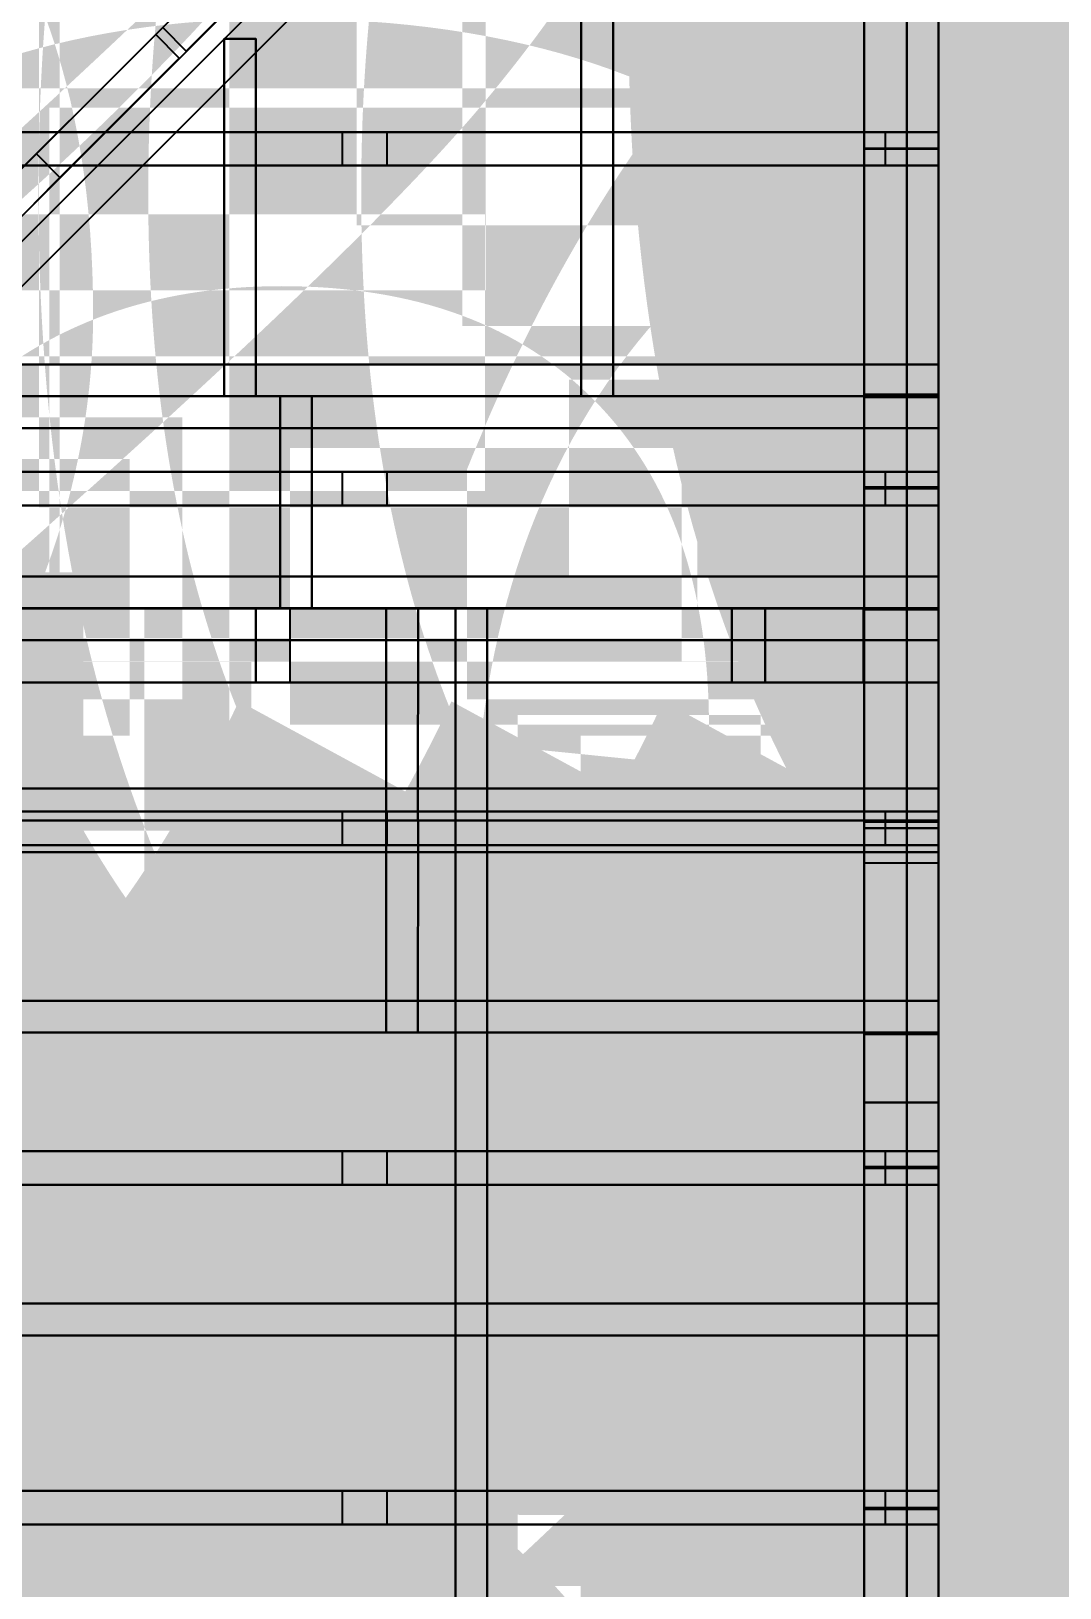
# Model space of a CAD drawing. Header units: inches. Extents: x -252 to 449, y -12 to 800.
# Drawn here: x -42.7 to 5.7, y 272.9 to 346.2 of the extents above; entities that cross this region are included whole.
import ezdxf

# ---------------------------------------------------------------- set-up
doc = ezdxf.new("R2010")
doc.units = ezdxf.units.IN
doc.header["$MEASUREMENT"] = 0
for name, color, linetype in [('C2', 2, 'CONTINUOUS'), ('FT2', 8, 'CONTINUOUS'), ('RT2', 7, 'CONTINUOUS'), ('W1', 5, 'CONTINUOUS'), ('W2', 5, 'CONTINUOUS'), ('W3', 5, 'CONTINUOUS')]:
    doc.layers.add(name, color=color, linetype=linetype)

msp = doc.modelspace()

# ---------------------------------------------------------------- linework, layer by layer
at = {"layer": 'C2'}
for points in [[(0, 379.49, 111.88), (-50.48, 329.01, 111.88), (-50.48, 329.01, 115.44), (0, 379.49, 115.44)], [(1.06, 378.43, 111.88), (-49.42, 327.95, 111.88), (-50.48, 329.01, 111.88), (0, 379.49, 111.88)], [(-49.42, 327.95, 115.44), (1.06, 378.43, 115.44), (0, 379.49, 115.44), (-50.48, 329.01, 115.44)], [(-1.5, 329.01, 111.88), (-1.5, 379.49, 111.88), (0, 379.49, 111.88), (0, 329.01, 111.88)], [(-1.5, 379.49, 115.44), (-1.5, 329.01, 115.44), (0, 329.01, 115.44), (0, 379.49, 115.44)], [(0, 329.01, 111.88), (0, 379.49, 111.88), (0, 379.49, 115.44), (0, 329.01, 115.44)], [(-16.83, 362.66, 111.88), (-16.83, 329.01, 111.88), (-16.83, 329.01, 115.44), (-16.83, 362.66, 115.44)], [(-15.33, 362.66, 111.88), (-15.33, 329.01, 111.88), (-16.83, 329.01, 111.88), (-16.83, 362.66, 111.88)], [(-15.33, 329.01, 115.44), (-15.33, 362.66, 115.44), (-16.83, 362.66, 115.44), (-16.83, 329.01, 115.44)], [(-33.65, 345.84, 111.88), (-33.65, 329.01, 111.88), (-33.65, 329.01, 115.44), (-33.65, 345.84, 115.44)], [(-32.16, 345.84, 111.88), (-32.16, 329.01, 111.88), (-33.65, 329.01, 111.88), (-33.65, 345.84, 111.88)], [(-32.16, 329.01, 115.44), (-32.16, 345.84, 115.44), (-33.65, 345.84, 115.44), (-33.65, 329.01, 115.44)], [(-50.48, 330.51, 111.88), (0, 330.51, 111.88), (0, 329.01, 111.88), (-50.48, 329.01, 111.88)], [(0, 330.51, 115.44), (-50.48, 330.51, 115.44), (-50.48, 329.01, 115.44), (0, 329.01, 115.44)], [(0, 329.01, 103.5), (-59.02, 329.01, 103.5), (-59.02, 329.01, 107.06), (0, 329.01, 107.06)], [(0, 327.51, 103.5), (-59.02, 327.51, 103.5), (-59.02, 329.01, 103.5), (0, 329.01, 103.5)], [(-59.02, 327.51, 107.06), (0, 327.51, 107.06), (0, 329.01, 107.06), (-59.02, 329.01, 107.06)], [(-50.48, 329.01, 111.88), (0, 329.01, 111.88), (0, 329.01, 115.44), (-50.48, 329.01, 115.44)], [(-31.01, 319.02, 103.5), (-31.01, 329.01, 103.5), (-29.51, 329.01, 103.5), (-29.51, 319.02, 103.5)], [(-31.01, 329.01, 107.06), (-31.01, 319.02, 107.06), (-29.51, 319.02, 107.06), (-29.51, 329.01, 107.06)], [(-29.51, 319.02, 103.5), (-29.51, 329.01, 103.5), (-29.51, 329.01, 107.06), (-29.51, 319.02, 107.06)], [(-1.5, 319.02, 103.5), (-1.5, 329.01, 103.5), (0, 329.01, 103.5), (0, 319.02, 103.5)], [(-1.5, 329.01, 107.06), (-1.5, 319.02, 107.06), (0, 319.02, 107.06), (0, 329.01, 107.06)], [(0, 319.02, 103.5), (0, 329.01, 103.5), (0, 329.01, 107.06), (0, 319.02, 107.06)], [(-59.02, 320.52, 103.5), (0, 320.52, 103.5), (0, 319.02, 103.5), (-59.02, 319.02, 103.5)], [(0, 320.52, 107.06), (-59.02, 320.52, 107.06), (-59.02, 319.02, 107.06), (0, 319.02, 107.06)], [(-59.02, 319.02, 103.5), (0, 319.02, 103.5), (0, 319.02, 107.06), (-59.02, 319.02, 107.06)], [(0, 319.02, 95.25), (-49.03, 319.02, 95.25), (-49.03, 319.02, 98.81), (0, 319.02, 98.81)], [(0, 317.52, 95.25), (-49.03, 317.52, 95.25), (-49.03, 319.02, 95.25), (0, 319.02, 95.25)], [(-49.03, 317.52, 98.81), (0, 317.52, 98.81), (0, 319.02, 98.81), (-49.03, 319.02, 98.81)], [(0, 319.02, 78.63), (-45.5, 319.02, 78.63), (-45.5, 319.02, 82.19), (0, 319.02, 82.19)], [(0, 317.52, 78.63), (-45.5, 317.52, 78.63), (-45.5, 319.02, 78.63), (0, 319.02, 78.63)], [(-45.5, 317.52, 82.19), (0, 317.52, 82.19), (0, 319.02, 82.19), (-45.5, 319.02, 82.19)], [(-26.01, 309.03, 95.25), (-26.01, 319.02, 95.25), (-24.51, 319.02, 95.25), (-24.52, 309.03, 95.25)], [(-26.01, 319.02, 98.81), (-26.01, 309.03, 98.81), (-24.52, 309.03, 98.81), (-24.51, 319.02, 98.81)], [(-24.52, 309.03, 95.25), (-24.51, 319.02, 95.25), (-24.51, 319.02, 98.81), (-24.52, 309.03, 98.81)], [(-22.75, 319.02, 78.63), (-22.75, 253.53, 78.63), (-22.75, 253.53, 82.19), (-22.75, 319.02, 82.19)], [(-21.25, 319.02, 78.63), (-21.25, 253.53, 78.63), (-22.75, 253.53, 78.63), (-22.75, 319.02, 78.63)], [(-21.25, 253.53, 82.19), (-21.25, 319.02, 82.19), (-22.75, 319.02, 82.19), (-22.75, 253.53, 82.19)], [(-1.5, 253.53, 78.63), (-1.5, 319.02, 78.63), (0, 319.02, 78.63), (0, 253.53, 78.63)], [(-1.5, 319.02, 82.19), (-1.5, 253.53, 82.19), (0, 253.53, 82.19), (0, 319.02, 82.19)], [(-1.5, 309.03, 95.25), (-1.5, 319.02, 95.25), (0, 319.02, 95.25), (0, 309.03, 95.25)], [(-1.5, 319.02, 98.81), (-1.5, 309.03, 98.81), (0, 309.03, 98.81), (0, 319.02, 98.81)], [(0, 253.53, 78.63), (0, 319.02, 78.63), (0, 319.02, 82.19), (0, 253.53, 82.19)], [(0, 309.03, 95.25), (0, 319.02, 95.25), (0, 319.02, 98.81), (0, 309.03, 98.81)], [(-49.03, 310.53, 95.25), (0, 310.53, 95.25), (0, 309.03, 95.25), (-49.03, 309.03, 95.25)], [(0, 310.53, 98.81), (-49.03, 310.53, 98.81), (-49.03, 309.03, 98.81), (0, 309.03, 98.81)], [(0, 309.03, 86.88), (-49.03, 309.03, 86.88), (-49.03, 309.03, 90.44), (0, 309.03, 90.44)], [(0, 307.53, 86.88), (-49.03, 307.53, 86.88), (-49.03, 309.03, 86.88), (0, 309.03, 86.88)], [(-49.03, 307.53, 90.44), (0, 307.53, 90.44), (0, 309.03, 90.44), (-49.03, 309.03, 90.44)], [(-49.03, 309.03, 95.25), (0, 309.03, 95.25), (0, 309.03, 98.81), (-49.03, 309.03, 98.81)], [(-26.01, 299.04, 86.88), (-26.01, 309.03, 86.88), (-24.51, 309.03, 86.88), (-24.52, 299.04, 86.88)], [(-26.01, 309.03, 90.44), (-26.01, 299.04, 90.44), (-24.52, 299.04, 90.44), (-24.51, 309.03, 90.44)], [(-24.52, 299.04, 86.88), (-24.51, 309.03, 86.88), (-24.51, 309.03, 90.44), (-24.52, 299.04, 90.44)], [(-1.5, 299.04, 86.88), (-1.5, 309.03, 86.88), (0, 309.03, 86.88), (0, 299.04, 86.88)], [(-1.5, 309.03, 90.44), (-1.5, 299.04, 90.44), (0, 299.04, 90.44), (0, 309.03, 90.44)], [(0, 299.04, 86.88), (0, 309.03, 86.88), (0, 309.03, 90.44), (0, 299.04, 90.44)], [(-49.03, 300.54, 86.88), (0, 300.54, 86.88), (0, 299.04, 86.88), (-49.03, 299.04, 86.88)], [(0, 300.54, 90.44), (-49.03, 300.54, 90.44), (-49.03, 299.04, 90.44), (0, 299.04, 90.44)], [(-49.03, 299.04, 86.88), (0, 299.04, 86.88), (0, 299.04, 90.44), (-49.03, 299.04, 90.44)], [(-22.75, 286.28, 78.63), (-45.5, 286.28, 78.63), (-45.5, 286.28, 82.19), (-22.75, 286.28, 82.19)], [(-22.75, 284.78, 78.63), (-45.5, 284.78, 78.63), (-45.5, 286.28, 78.63), (-22.75, 286.28, 78.63)], [(-45.5, 284.78, 82.19), (-22.75, 284.78, 82.19), (-22.75, 286.28, 82.19), (-45.5, 286.28, 82.19)], [(0, 286.28, 78.63), (-22.75, 286.28, 78.63), (-22.75, 286.28, 82.19), (0, 286.28, 82.19)], [(0, 284.78, 78.63), (-22.75, 284.78, 78.63), (-22.75, 286.28, 78.63), (0, 286.28, 78.63)], [(-22.75, 284.78, 82.19), (0, 284.78, 82.19), (0, 286.28, 82.19), (-22.75, 286.28, 82.19)]]:
    msp.add_3dface(points, dxfattribs=at)
at = {"layer": 'FT2'}
for points in [[(-57.51, 323.17, 121.97), (-0.39, 380.3, 121.97), (-1.5, 381.41, 121.97), (-58.63, 324.29, 121.97)], [(-58.63, 324.29, 121.97), (-1.5, 381.41, 121.97), (-1.5, 381.41, 119.92), (-58.63, 324.29, 119.92)], [(-58.63, 324.29, 108), (-1.5, 381.41, 108), (-0.39, 380.3, 108), (-57.51, 323.17, 108)], [(-58.63, 324.29, 108), (-58.63, 324.29, 110.05), (-1.5, 381.41, 110.05), (-1.5, 381.41, 108)], [(-57.51, 323.17, 121.97), (-57.51, 323.17, 119.92), (-0.39, 380.3, 119.92), (-0.39, 380.3, 121.97)], [(-57.51, 323.17, 108), (-0.39, 380.3, 108), (-0.39, 380.3, 110.05), (-57.51, 323.17, 110.05)], [(-35.43, 345.26, 109.23), (-29.81, 350.88, 121.97), (-30.92, 351.99, 121.97), (-36.54, 346.37, 109.23)], [(-35.43, 345.26, 109.23), (-34.2, 346.49, 108.14), (-28.58, 352.11, 120.89), (-29.81, 350.88, 121.97)], [(-42.49, 340.43, 121.97), (-36.87, 346.04, 109.23), (-38.1, 344.81, 108.14), (-43.72, 339.2, 120.89)], [(-41.38, 339.31, 121.97), (-35.76, 344.93, 109.23), (-36.87, 346.04, 109.23), (-42.49, 340.43, 121.97)], [(-41.38, 339.31, 121.97), (-42.6, 338.08, 120.89), (-36.99, 343.7, 108.14), (-35.76, 344.93, 109.23)]]:
    msp.add_3dface(points, dxfattribs=at)
at = {"layer": 'RT2'}
for points in [[(0, 339.87, 229.96), (-252, 339.87, 229.96), (-252, 341.45, 229.96), (0, 341.45, 229.96)], [(0, 341.45, 229.96), (-252, 341.45, 229.96), (-252, 341.45, 232.01), (0, 341.45, 232.01)], [(0, 341.45, 234.96), (-1.17, 341.45, 233.28), (-127.17, 341.45, 321.51), (-126, 341.45, 323.19)], [(0, 341.45, 234.96), (-126, 341.45, 323.19), (-126, 339.87, 323.19), (0, 339.87, 234.96)], [(-28.07, 341.45, 254.61), (-50.54, 341.45, 231.39), (-50.54, 339.87, 231.39), (-28.07, 339.87, 254.61)], [(-28.07, 341.45, 254.61), (-26.59, 341.45, 253.19), (-49.07, 341.45, 229.96), (-50.54, 341.45, 231.39)], [(-2.5, 341.45, 231.46), (-3.89, 341.45, 229.96), (-27.38, 341.45, 251.66), (-25.99, 341.45, 253.16)], [(-2.5, 341.45, 231.46), (-25.99, 341.45, 253.16), (-25.99, 339.87, 253.16), (-2.5, 339.87, 231.46)], [(0, 341.45, 230), (-2.05, 341.45, 230), (-2.05, 341.45, 234.96), (0, 341.45, 234.96)], [(0, 341.45, 230), (0, 341.45, 234.96), (0, 339.87, 234.96), (0, 339.87, 230)], [(0, 339.87, 229.96), (0, 339.87, 232.01), (-252, 339.87, 232.01), (-252, 339.87, 229.96)], [(0, 339.87, 234.96), (-126, 339.87, 323.19), (-127.17, 339.87, 321.51), (-1.17, 339.87, 233.28)], [(-28.07, 339.87, 254.61), (-50.54, 339.87, 231.39), (-49.07, 339.87, 229.96), (-26.59, 339.87, 253.19)], [(-2.5, 339.87, 231.46), (-25.99, 339.87, 253.16), (-27.38, 339.87, 251.66), (-3.89, 339.87, 229.96)], [(0, 339.87, 230), (0, 339.87, 234.96), (-2.05, 339.87, 234.96), (-2.05, 339.87, 230)], [(0, 323.87, 229.96), (-252, 323.87, 229.96), (-252, 325.45, 229.96), (0, 325.45, 229.96)], [(0, 325.45, 229.96), (-252, 325.45, 229.96), (-252, 325.45, 232.01), (0, 325.45, 232.01)], [(0, 325.45, 234.96), (-1.17, 325.45, 233.28), (-127.17, 325.45, 321.51), (-126, 325.45, 323.19)], [(0, 325.45, 234.96), (-126, 325.45, 323.19), (-126, 323.87, 323.19), (0, 323.87, 234.96)], [(-28.07, 325.45, 254.61), (-50.54, 325.45, 231.39), (-50.54, 323.87, 231.39), (-28.07, 323.87, 254.61)], [(-28.07, 325.45, 254.61), (-26.59, 325.45, 253.19), (-49.07, 325.45, 229.96), (-50.54, 325.45, 231.39)], [(-2.5, 325.45, 231.46), (-3.89, 325.45, 229.96), (-27.38, 325.45, 251.66), (-25.99, 325.45, 253.16)], [(-2.5, 325.45, 231.46), (-25.99, 325.45, 253.16), (-25.99, 323.87, 253.16), (-2.5, 323.87, 231.46)], [(0, 325.45, 230), (-2.05, 325.45, 230), (-2.05, 325.45, 234.96), (0, 325.45, 234.96)], [(0, 325.45, 230), (0, 325.45, 234.96), (0, 323.87, 234.96), (0, 323.87, 230)], [(0, 323.87, 229.96), (0, 323.87, 232.01), (-252, 323.87, 232.01), (-252, 323.87, 229.96)], [(0, 323.87, 234.96), (-126, 323.87, 323.19), (-127.17, 323.87, 321.51), (-1.17, 323.87, 233.28)], [(-28.07, 323.87, 254.61), (-50.54, 323.87, 231.39), (-49.07, 323.87, 229.96), (-26.59, 323.87, 253.19)], [(-2.5, 323.87, 231.46), (-25.99, 323.87, 253.16), (-27.38, 323.87, 251.66), (-3.89, 323.87, 229.96)], [(0, 323.87, 230), (0, 323.87, 234.96), (-2.05, 323.87, 234.96), (-2.05, 323.87, 230)], [(0, 307.87, 229.96), (-252, 307.87, 229.96), (-252, 309.45, 229.96), (0, 309.45, 229.96)], [(0, 309.45, 229.96), (-252, 309.45, 229.96), (-252, 309.45, 232.01), (0, 309.45, 232.01)], [(0, 309.45, 234.96), (-1.17, 309.45, 233.28), (-127.17, 309.45, 321.51), (-126, 309.45, 323.19)], [(0, 309.45, 234.96), (-126, 309.45, 323.19), (-126, 307.87, 323.19), (0, 307.87, 234.96)], [(-28.07, 309.45, 254.61), (-50.54, 309.45, 231.39), (-50.54, 307.87, 231.39), (-28.07, 307.87, 254.61)], [(-28.07, 309.45, 254.61), (-26.59, 309.45, 253.19), (-49.07, 309.45, 229.96), (-50.54, 309.45, 231.39)], [(-2.5, 309.45, 231.46), (-3.89, 309.45, 229.96), (-27.38, 309.45, 251.66), (-25.99, 309.45, 253.16)], [(-2.5, 309.45, 231.46), (-25.99, 309.45, 253.16), (-25.99, 307.87, 253.16), (-2.5, 307.87, 231.46)], [(0, 309.45, 230), (-2.05, 309.45, 230), (-2.05, 309.45, 234.96), (0, 309.45, 234.96)], [(0, 309.45, 230), (0, 309.45, 234.96), (0, 307.87, 234.96), (0, 307.87, 230)], [(0, 307.87, 229.96), (0, 307.87, 232.01), (-252, 307.87, 232.01), (-252, 307.87, 229.96)], [(0, 307.87, 234.96), (-126, 307.87, 323.19), (-127.17, 307.87, 321.51), (-1.17, 307.87, 233.28)], [(-28.07, 307.87, 254.61), (-50.54, 307.87, 231.39), (-49.07, 307.87, 229.96), (-26.59, 307.87, 253.19)], [(-2.5, 307.87, 231.46), (-25.99, 307.87, 253.16), (-27.38, 307.87, 251.66), (-3.89, 307.87, 229.96)], [(0, 307.87, 230), (0, 307.87, 234.96), (-2.05, 307.87, 234.96), (-2.05, 307.87, 230)], [(0, 291.87, 229.96), (-252, 291.87, 229.96), (-252, 293.45, 229.96), (0, 293.45, 229.96)], [(0, 293.45, 229.96), (-252, 293.45, 229.96), (-252, 293.45, 232.01), (0, 293.45, 232.01)], [(0, 293.45, 234.96), (-1.17, 293.45, 233.28), (-127.17, 293.45, 321.51), (-126, 293.45, 323.19)], [(0, 293.45, 234.96), (-126, 293.45, 323.19), (-126, 291.87, 323.19), (0, 291.87, 234.96)], [(-28.07, 293.45, 254.61), (-50.54, 293.45, 231.39), (-50.54, 291.87, 231.39), (-28.07, 291.87, 254.61)], [(-28.07, 293.45, 254.61), (-26.59, 293.45, 253.19), (-49.07, 293.45, 229.96), (-50.54, 293.45, 231.39)], [(-2.5, 293.45, 231.46), (-3.89, 293.45, 229.96), (-27.38, 293.45, 251.66), (-25.99, 293.45, 253.16)], [(-2.5, 293.45, 231.46), (-25.99, 293.45, 253.16), (-25.99, 291.87, 253.16), (-2.5, 291.87, 231.46)], [(0, 293.45, 230), (-2.05, 293.45, 230), (-2.05, 293.45, 234.96), (0, 293.45, 234.96)], [(0, 293.45, 230), (0, 293.45, 234.96), (0, 291.87, 234.96), (0, 291.87, 230)], [(0, 291.87, 229.96), (0, 291.87, 232.01), (-252, 291.87, 232.01), (-252, 291.87, 229.96)], [(0, 291.87, 234.96), (-126, 291.87, 323.19), (-127.17, 291.87, 321.51), (-1.17, 291.87, 233.28)], [(-28.07, 291.87, 254.61), (-50.54, 291.87, 231.39), (-49.07, 291.87, 229.96), (-26.59, 291.87, 253.19)], [(-2.5, 291.87, 231.46), (-25.99, 291.87, 253.16), (-27.38, 291.87, 251.66), (-3.89, 291.87, 229.96)], [(0, 291.87, 230), (0, 291.87, 234.96), (-2.05, 291.87, 234.96), (-2.05, 291.87, 230)], [(0, 275.87, 229.96), (-252, 275.87, 229.96), (-252, 277.45, 229.96), (0, 277.45, 229.96)], [(0, 277.45, 229.96), (-252, 277.45, 229.96), (-252, 277.45, 232.01), (0, 277.45, 232.01)], [(0, 277.45, 234.96), (-1.17, 277.45, 233.28), (-127.17, 277.45, 321.51), (-126, 277.45, 323.19)], [(0, 277.45, 234.96), (-126, 277.45, 323.19), (-126, 275.87, 323.19), (0, 275.87, 234.96)], [(-28.07, 277.45, 254.61), (-50.54, 277.45, 231.39), (-50.54, 275.87, 231.39), (-28.07, 275.87, 254.61)], [(-28.07, 277.45, 254.61), (-26.59, 277.45, 253.19), (-49.07, 277.45, 229.96), (-50.54, 277.45, 231.39)], [(-2.5, 277.45, 231.46), (-3.89, 277.45, 229.96), (-27.38, 277.45, 251.66), (-25.99, 277.45, 253.16)], [(-2.5, 277.45, 231.46), (-25.99, 277.45, 253.16), (-25.99, 275.87, 253.16), (-2.5, 275.87, 231.46)], [(0, 277.45, 230), (-2.05, 277.45, 230), (-2.05, 277.45, 234.96), (0, 277.45, 234.96)], [(0, 277.45, 230), (0, 277.45, 234.96), (0, 275.87, 234.96), (0, 275.87, 230)], [(0, 275.87, 229.96), (0, 275.87, 232.01), (-252, 275.87, 232.01), (-252, 275.87, 229.96)], [(0, 275.87, 234.96), (-126, 275.87, 323.19), (-127.17, 275.87, 321.51), (-1.17, 275.87, 233.28)], [(-28.07, 275.87, 254.61), (-50.54, 275.87, 231.39), (-49.07, 275.87, 229.96), (-26.59, 275.87, 253.19)], [(-2.5, 275.87, 231.46), (-25.99, 275.87, 253.16), (-27.38, 275.87, 251.66), (-3.89, 275.87, 229.96)], [(0, 275.87, 230), (0, 275.87, 234.96), (-2.05, 275.87, 234.96), (-2.05, 275.87, 230)]]:
    msp.add_3dface(points, dxfattribs=at)
at = {"layer": 'W1'}
for points in [[(0, 377.45), (0, 319.03), (-3.5, 319.03), (-3.5, 377.45)], [(-3.5, 319.03, 1.46), (-3.5, 377.45, 1.46), (-3.5, 377.45), (-3.5, 319.03)], [(0, 329.09, 111.88), (0, 377.45, 111.88), (-3.5, 377.45, 111.88), (-3.5, 329.09, 111.88)], [(-3.5, 377.45, 110.42), (-3.5, 329.09, 110.42), (-3.5, 329.09, 111.88), (-3.5, 377.45, 111.88)], [(0, 377.45, 1.46), (0, 319.03, 1.46), (0, 319.03), (0, 377.45)], [(0, 329.09, 110.42), (0, 377.45, 110.42), (0, 377.45, 111.88), (0, 329.09, 111.88)], [(-26.44, 374.01), (-55.53, 344.92), (-58, 347.39), (-28.91, 376.48)], [(-55.53, 344.92, 108), (-26.44, 374.01, 108), (-28.91, 376.48, 108), (-58, 347.39, 108)], [(-26.44, 374.01, 1.46), (-55.53, 344.92, 1.46), (-55.53, 344.92), (-26.44, 374.01)], [(-55.53, 344.92, 106.54), (-26.44, 374.01, 106.54), (-26.44, 374.01, 108), (-55.53, 344.92, 108)], [(0, 340.66, 48.75), (0, 356.66, 48.75), (-3.5, 356.66, 48.75), (-3.5, 340.66, 48.75)], [(-3.5, 356.66, 47.29), (-3.5, 340.66, 47.29), (-3.5, 340.66, 48.75), (-3.5, 356.66, 48.75)], [(0, 340.66, 96.81), (0, 356.66, 96.81), (-3.5, 356.66, 96.81), (-3.5, 340.66, 96.81)], [(-3.5, 356.66, 95.36), (-3.5, 340.66, 95.36), (-3.5, 340.66, 96.81), (-3.5, 356.66, 96.81)], [(0, 340.66, 47.29), (0, 356.66, 47.29), (0, 356.66, 48.75), (0, 340.66, 48.75)], [(0, 340.66, 95.36), (0, 356.66, 95.36), (0, 356.66, 96.81), (0, 340.66, 96.81)], [(0, 340.66, 111.88), (0, 340.66), (-3.5, 340.66), (-3.5, 340.66, 111.88)], [(-3.5, 339.2), (-3.5, 339.2, 111.88), (-3.5, 340.66, 111.88), (-3.5, 340.66)], [(0, 329.09, 48.75), (0, 340.66, 48.75), (-3.5, 340.66, 48.75), (-3.5, 329.09, 48.75)], [(-3.5, 340.66, 47.29), (-3.5, 329.09, 47.29), (-3.5, 329.09, 48.75), (-3.5, 340.66, 48.75)], [(0, 329.09, 96.81), (0, 340.66, 96.81), (-3.5, 340.66, 96.81), (-3.5, 329.09, 96.81)], [(-3.5, 340.66, 95.36), (-3.5, 329.09, 95.36), (-3.5, 329.09, 96.81), (-3.5, 340.66, 96.81)], [(0, 339.2, 111.88), (0, 339.2), (0, 340.66), (0, 340.66, 111.88)], [(0, 329.09, 47.29), (0, 340.66, 47.29), (0, 340.66, 48.75), (0, 329.09, 48.75)], [(0, 329.09, 95.36), (0, 340.66, 95.36), (0, 340.66, 96.81), (0, 329.09, 96.81)], [(-3.5, 330.55, 111.88), (-3.5, 330.55), (-3.5, 329.09), (-3.5, 329.09, 111.88)], [(0, 330.55), (0, 330.55, 111.88), (0, 329.09, 111.88), (0, 329.09)], [(0, 329.09), (0, 329.09, 111.88), (-3.5, 329.09, 111.88), (-3.5, 329.09)], [(0, 319.03, 103.5), (0, 329.09, 103.5), (-3.5, 329.09, 103.5), (-3.5, 319.03, 103.5)], [(-3.5, 329.09, 102.04), (-3.5, 319.03, 102.04), (-3.5, 319.03, 103.5), (-3.5, 329.09, 103.5)], [(0, 329.03, 103.5), (0, 329.03), (-3.5, 329.03), (-3.5, 329.03, 103.5)], [(-3.5, 327.57), (-3.5, 327.57, 103.5), (-3.5, 329.03, 103.5), (-3.5, 329.03)], [(0, 319.03, 48.75), (0, 329.03, 48.75), (-3.5, 329.03, 48.75), (-3.5, 319.03, 48.75)], [(-3.5, 329.03, 47.29), (-3.5, 319.03, 47.29), (-3.5, 319.03, 48.75), (-3.5, 329.03, 48.75)], [(0, 319.03, 96.81), (0, 329.03, 96.81), (-3.5, 329.03, 96.81), (-3.5, 319.03, 96.81)], [(-3.5, 329.03, 95.36), (-3.5, 319.03, 95.36), (-3.5, 319.03, 96.81), (-3.5, 329.03, 96.81)], [(0, 253.6, 121.98), (0, 328.97, 121.98), (-3.5, 328.97, 121.98), (-3.5, 253.6, 121.98)], [(-3.5, 328.97, 120.52), (-3.5, 253.6, 120.52), (-3.5, 253.6, 121.98), (-3.5, 328.97, 121.98)], [(0, 328.97, 107), (0, 309.03, 107), (-3.5, 309.03, 107), (-3.5, 328.97, 107)], [(-3.5, 309.03, 108.46), (-3.5, 328.97, 108.46), (-3.5, 328.97, 107), (-3.5, 309.03, 107)], [(0, 328.97, 121.98), (0, 328.97, 107), (-3.5, 328.97, 107), (-3.5, 328.97, 121.98)], [(-3.5, 327.51, 107), (-3.5, 327.51, 121.98), (-3.5, 328.97, 121.98), (-3.5, 328.97, 107)], [(0, 319.03, 102.04), (0, 329.09, 102.04), (0, 329.09, 103.5), (0, 319.03, 103.5)], [(0, 327.57, 103.5), (0, 327.57), (0, 329.03), (0, 329.03, 103.5)], [(0, 319.03, 47.29), (0, 329.03, 47.29), (0, 329.03, 48.75), (0, 319.03, 48.75)], [(0, 319.03, 95.36), (0, 329.03, 95.36), (0, 329.03, 96.81), (0, 319.03, 96.81)], [(0, 253.6, 120.52), (0, 328.97, 120.52), (0, 328.97, 121.98), (0, 253.6, 121.98)], [(0, 328.97, 108.46), (0, 309.03, 108.46), (0, 309.03, 107), (0, 328.97, 107)], [(0, 327.51, 121.98), (0, 327.51, 107), (0, 328.97, 107), (0, 328.97, 121.98)], [(0, 324.72, 121.98), (0, 324.72, 107), (-3.5, 324.72, 107), (-3.5, 324.72, 121.98)], [(-3.5, 323.26, 107), (-3.5, 323.26, 121.98), (-3.5, 324.72, 121.98), (-3.5, 324.72, 107)], [(0, 323.26, 121.98), (0, 323.26, 107), (0, 324.72, 107), (0, 324.72, 121.98)], [(-3.5, 320.49, 103.5), (-3.5, 320.49), (-3.5, 319.03), (-3.5, 319.03, 103.5)], [(0, 320.49), (0, 320.49, 103.5), (0, 319.03, 103.5), (0, 319.03)], [(-45.53, 319.03), (-3.53, 319.03), (-3.53, 315.53), (-45.53, 315.53)], [(-45.53, 319.03, 1.46), (-3.53, 319.03, 1.46), (-3.53, 319.03), (-45.53, 319.03)], [(-3.53, 319.03, 95.25), (-45.53, 319.03, 95.25), (-45.53, 315.53, 95.25), (-3.53, 315.53, 95.25)], [(-3.53, 319.03, 93.79), (-45.53, 319.03, 93.79), (-45.53, 319.03, 95.25), (-3.53, 319.03, 95.25)], [(-32.16, 319.03, 48.75), (-45.53, 319.03, 48.75), (-45.53, 315.53, 48.75), (-32.16, 315.53, 48.75)], [(-32.16, 319.03, 47.29), (-45.53, 319.03, 47.29), (-45.53, 319.03, 48.75), (-32.16, 319.03, 48.75)], [(-3.53, 319.03, 78.62), (-45.53, 319.03, 78.62), (-45.53, 315.53, 78.62), (-3.53, 315.53, 78.62)], [(-3.53, 319.03, 77.17), (-45.53, 319.03, 77.17), (-45.53, 319.03, 78.62), (-3.53, 319.03, 78.62)], [(-45.53, 319.03, 82.17), (-3.53, 319.03, 82.17), (-3.53, 315.53, 82.17), (-45.53, 315.53, 82.17)], [(-45.53, 319.03, 83.62), (-3.53, 319.03, 83.62), (-3.53, 319.03, 82.17), (-45.53, 319.03, 82.17)], [(-32.16, 319.03, 95.25), (-32.16, 319.03, 82.17), (-32.16, 315.53, 82.17), (-32.16, 315.53, 95.25)], [(-30.7, 319.03, 95.25), (-30.7, 319.03, 82.17), (-32.16, 319.03, 82.17), (-32.16, 319.03, 95.25)], [(-8.16, 319.03, 48.75), (-32.16, 319.03, 48.75), (-32.16, 315.53, 48.75), (-8.16, 315.53, 48.75)], [(-8.16, 319.03, 47.29), (-32.16, 319.03, 47.29), (-32.16, 319.03, 48.75), (-8.16, 319.03, 48.75)], [(-32.16, 319.03, 48.81), (-8.16, 319.03, 48.81), (-8.16, 315.53, 48.81), (-32.16, 315.53, 48.81)], [(-32.16, 319.03, 50.27), (-8.16, 319.03, 50.27), (-8.16, 319.03, 48.81), (-32.16, 319.03, 48.81)], [(-8.16, 319.03, 25.13), (-32.16, 319.03, 25.13), (-32.16, 315.53, 25.13), (-8.16, 315.53, 25.13)], [(-8.16, 319.03, 23.67), (-32.16, 319.03, 23.67), (-32.16, 319.03, 25.13), (-8.16, 319.03, 25.13)], [(-9.73, 319.03, 48.75), (-32.16, 319.03, 26.13), (-32.16, 315.53, 26.13), (-9.73, 315.53, 48.75)], [(-8.7, 319.03, 47.72), (-31.12, 319.03, 25.11), (-32.16, 319.03, 26.13), (-9.73, 319.03, 48.75)], [(-32.16, 319.03, 78.62), (-32.16, 319.03), (-32.16, 315.53), (-32.16, 315.53, 78.62)], [(-30.7, 319.03, 78.62), (-30.7, 319.03), (-32.16, 319.03), (-32.16, 319.03, 78.62)], [(-30.54, 319.03, 25.13), (-9.73, 319.03), (-9.73, 315.53), (-30.54, 315.53, 25.13)], [(-29.42, 319.03, 26.06), (-8.61, 319.03, 0.93), (-9.73, 319.03), (-30.54, 319.03, 25.13)], [(-30.54, 319.03, 78.62), (-9.73, 319.03, 48.81), (-9.73, 315.53, 48.81), (-30.54, 315.53, 78.62)], [(-29.35, 319.03, 79.46), (-8.54, 319.03, 49.65), (-9.73, 319.03, 48.81), (-30.54, 319.03, 78.62)], [(-8.16, 319.03, 95.25), (-8.16, 319.03, 82.17), (-8.16, 315.53, 82.17), (-8.16, 315.53, 95.25)], [(-6.7, 319.03, 95.25), (-6.7, 319.03, 82.17), (-8.16, 319.03, 82.17), (-8.16, 319.03, 95.25)], [(-3.53, 319.03, 48.75), (-8.16, 319.03, 48.75), (-8.16, 315.53, 48.75), (-3.53, 315.53, 48.75)], [(-3.53, 319.03, 47.29), (-8.16, 319.03, 47.29), (-8.16, 319.03, 48.75), (-3.53, 319.03, 48.75)], [(-8.16, 319.03, 78.62), (-8.16, 319.03), (-8.16, 315.53), (-8.16, 315.53, 78.62)], [(-6.7, 319.03, 78.62), (-6.7, 319.03), (-8.16, 319.03), (-8.16, 319.03, 78.62)], [(-4.99, 319.03, 82.17), (-4.99, 319.03, 95.25), (-3.53, 319.03, 95.25), (-3.53, 319.03, 82.17)], [(-4.99, 319.03), (-4.99, 319.03, 78.62), (-3.53, 319.03, 78.62), (-3.53, 319.03)], [(-3.53, 319.03, 82.17), (-3.53, 319.03, 95.25), (-3.53, 315.53, 95.25), (-3.53, 315.53, 82.17)], [(-3.53, 319.03), (-3.53, 319.03, 78.62), (-3.53, 315.53, 78.62), (-3.53, 315.53)], [(0, 319.03), (0, 319.03, 103.5), (-3.5, 319.03, 103.5), (-3.5, 319.03)], [(0, 318.97), (0, 253.6), (-3.5, 253.6), (-3.5, 318.97)], [(-3.5, 253.6, 1.46), (-3.5, 318.97, 1.46), (-3.5, 318.97), (-3.5, 253.6)], [(0, 318.97, 78.63), (0, 318.97), (-3.5, 318.97), (-3.5, 318.97, 78.63)], [(-3.5, 317.51), (-3.5, 317.51, 78.63), (-3.5, 318.97, 78.63), (-3.5, 318.97)], [(0, 315.53, 48.75), (0, 318.97, 48.75), (-3.5, 318.97, 48.75), (-3.5, 315.53, 48.75)], [(-3.5, 318.97, 47.29), (-3.5, 315.53, 47.29), (-3.5, 315.53, 48.75), (-3.5, 318.97, 48.75)], [(0, 253.6, 78.63), (0, 318.97, 78.63), (-3.5, 318.97, 78.63), (-3.5, 253.6, 78.63)], [(-3.5, 318.97, 77.17), (-3.5, 253.6, 77.17), (-3.5, 253.6, 78.63), (-3.5, 318.97, 78.63)], [(0, 318.97, 82.13), (0, 299.03, 82.13), (-3.5, 299.03, 82.13), (-3.5, 318.97, 82.13)], [(-3.5, 299.03, 83.58), (-3.5, 318.97, 83.58), (-3.5, 318.97, 82.13), (-3.5, 299.03, 82.13)], [(0, 318.97, 95.25), (0, 318.97, 82.13), (-3.5, 318.97, 82.13), (-3.5, 318.97, 95.25)], [(-3.5, 317.51, 82.13), (-3.5, 317.51, 95.25), (-3.5, 318.97, 95.25), (-3.5, 318.97, 82.13)], [(0, 309.03, 95.25), (0, 318.97, 95.25), (-3.5, 318.97, 95.25), (-3.5, 309.03, 95.25)], [(-3.5, 318.97, 93.79), (-3.5, 309.03, 93.79), (-3.5, 309.03, 95.25), (-3.5, 318.97, 95.25)], [(0, 318.97, 98.75), (0, 308.97, 98.75), (-3.5, 308.97, 98.75), (-3.5, 318.97, 98.75)], [(-3.5, 308.97, 100.21), (-3.5, 318.97, 100.21), (-3.5, 318.97, 98.75), (-3.5, 308.97, 98.75)], [(0, 318.97, 107), (0, 318.97, 98.75), (-3.5, 318.97, 98.75), (-3.5, 318.97, 107)], [(-3.5, 317.51, 98.75), (-3.5, 317.51, 107), (-3.5, 318.97, 107), (-3.5, 318.97, 98.75)], [(0, 318.97, 1.46), (0, 253.6, 1.46), (0, 253.6), (0, 318.97)], [(0, 317.51, 78.63), (0, 317.51), (0, 318.97), (0, 318.97, 78.63)], [(0, 315.53, 47.29), (0, 318.97, 47.29), (0, 318.97, 48.75), (0, 315.53, 48.75)], [(0, 253.6, 77.17), (0, 318.97, 77.17), (0, 318.97, 78.63), (0, 253.6, 78.63)], [(0, 318.97, 83.58), (0, 299.03, 83.58), (0, 299.03, 82.13), (0, 318.97, 82.13)], [(0, 317.51, 95.25), (0, 317.51, 82.13), (0, 318.97, 82.13), (0, 318.97, 95.25)], [(0, 309.03, 93.79), (0, 318.97, 93.79), (0, 318.97, 95.25), (0, 309.03, 95.25)], [(0, 318.97, 100.21), (0, 308.97, 100.21), (0, 308.97, 98.75), (0, 318.97, 98.75)], [(0, 317.51, 107), (0, 317.51, 98.75), (0, 318.97, 98.75), (0, 318.97, 107)], [(-3.53, 315.53, 1.46), (-45.53, 315.53, 1.46), (-45.53, 315.53), (-3.53, 315.53)], [(-45.53, 315.53, 93.79), (-3.53, 315.53, 93.79), (-3.53, 315.53, 95.25), (-45.53, 315.53, 95.25)], [(-45.53, 315.53, 47.29), (-32.16, 315.53, 47.29), (-32.16, 315.53, 48.75), (-45.53, 315.53, 48.75)], [(-45.53, 315.53, 77.17), (-3.53, 315.53, 77.17), (-3.53, 315.53, 78.62), (-45.53, 315.53, 78.62)], [(-3.53, 315.53, 83.62), (-45.53, 315.53, 83.62), (-45.53, 315.53, 82.17), (-3.53, 315.53, 82.17)], [(-30.7, 315.53, 82.17), (-30.7, 315.53, 95.25), (-32.16, 315.53, 95.25), (-32.16, 315.53, 82.17)], [(-32.16, 315.53, 47.29), (-8.16, 315.53, 47.29), (-8.16, 315.53, 48.75), (-32.16, 315.53, 48.75)], [(-8.16, 315.53, 50.27), (-32.16, 315.53, 50.27), (-32.16, 315.53, 48.81), (-8.16, 315.53, 48.81)], [(-32.16, 315.53, 23.67), (-8.16, 315.53, 23.67), (-8.16, 315.53, 25.13), (-32.16, 315.53, 25.13)], [(-31.12, 315.53, 25.11), (-8.7, 315.53, 47.72), (-9.73, 315.53, 48.75), (-32.16, 315.53, 26.13)], [(-30.7, 315.53), (-30.7, 315.53, 78.62), (-32.16, 315.53, 78.62), (-32.16, 315.53)], [(-8.61, 315.53, 0.93), (-29.42, 315.53, 26.06), (-30.54, 315.53, 25.13), (-9.73, 315.53)], [(-8.54, 315.53, 49.65), (-29.35, 315.53, 79.46), (-30.54, 315.53, 78.62), (-9.73, 315.53, 48.81)], [(-6.7, 315.53, 82.17), (-6.7, 315.53, 95.25), (-8.16, 315.53, 95.25), (-8.16, 315.53, 82.17)], [(-8.16, 315.53, 47.29), (-3.53, 315.53, 47.29), (-3.53, 315.53, 48.75), (-8.16, 315.53, 48.75)], [(-6.7, 315.53), (-6.7, 315.53, 78.62), (-8.16, 315.53, 78.62), (-8.16, 315.53)], [(-4.99, 315.53, 95.25), (-4.99, 315.53, 82.17), (-3.53, 315.53, 82.17), (-3.53, 315.53, 95.25)], [(-4.99, 315.53, 78.62), (-4.99, 315.53), (-3.53, 315.53), (-3.53, 315.53, 78.62)], [(0, 308.66, 48.75), (0, 315.53, 48.75), (-3.5, 315.53, 48.75), (-3.5, 308.66, 48.75)], [(-3.5, 315.53, 47.29), (-3.5, 308.66, 47.29), (-3.5, 308.66, 48.75), (-3.5, 315.53, 48.75)], [(0, 315.53, 78.63), (0, 315.53), (-3.5, 315.53), (-3.5, 315.53, 78.63)], [(-3.5, 314.07), (-3.5, 314.07, 78.63), (-3.5, 315.53, 78.63), (-3.5, 315.53)], [(0, 308.66, 47.29), (0, 315.53, 47.29), (0, 315.53, 48.75), (0, 308.66, 48.75)], [(0, 314.07, 78.63), (0, 314.07), (0, 315.53), (0, 315.53, 78.63)], [(-3.5, 310.49, 95.25), (-3.5, 310.49, 82.13), (-3.5, 309.03, 82.13), (-3.5, 309.03, 95.25)], [(-3.5, 310.49, 121.98), (-3.5, 310.49, 98.75), (-3.5, 309.03, 98.75), (-3.5, 309.03, 121.98)], [(0, 310.49, 82.13), (0, 310.49, 95.25), (0, 309.03, 95.25), (0, 309.03, 82.13)], [(0, 310.49, 98.75), (0, 310.49, 121.98), (0, 309.03, 121.98), (0, 309.03, 98.75)], [(0, 309.03, 82.13), (0, 309.03, 95.25), (-3.5, 309.03, 95.25), (-3.5, 309.03, 82.13)], [(0, 299.03, 86.88), (0, 309.03, 86.88), (-3.5, 309.03, 86.88), (-3.5, 299.03, 86.88)], [(-3.5, 309.03, 85.42), (-3.5, 299.03, 85.42), (-3.5, 299.03, 86.88), (-3.5, 309.03, 86.88)], [(0, 309.03, 98.75), (0, 309.03, 121.98), (-3.5, 309.03, 121.98), (-3.5, 309.03, 98.75)], [(0, 308.97, 121.98), (0, 308.97, 90.38), (-3.5, 308.97, 90.38), (-3.5, 308.97, 121.98)], [(-3.5, 307.51, 90.38), (-3.5, 307.51, 121.98), (-3.5, 308.97, 121.98), (-3.5, 308.97, 90.38)], [(0, 298.97, 96.81), (0, 308.97, 96.81), (-3.5, 308.97, 96.81), (-3.5, 298.97, 96.81)], [(-3.5, 308.97, 95.36), (-3.5, 298.97, 95.36), (-3.5, 298.97, 96.81), (-3.5, 308.97, 96.81)], [(0, 308.97, 90.38), (0, 298.97, 90.38), (-3.5, 298.97, 90.38), (-3.5, 308.97, 90.38)], [(-3.5, 298.97, 91.83), (-3.5, 308.97, 91.83), (-3.5, 308.97, 90.38), (-3.5, 298.97, 90.38)], [(0, 308.97, 86.88), (0, 308.97, 82.13), (-3.5, 308.97, 82.13), (-3.5, 308.97, 86.88)], [(-3.5, 307.51, 82.13), (-3.5, 307.51, 86.88), (-3.5, 308.97, 86.88), (-3.5, 308.97, 82.13)], [(0, 299.03, 85.42), (0, 309.03, 85.42), (0, 309.03, 86.88), (0, 299.03, 86.88)], [(0, 307.51, 121.98), (0, 307.51, 90.38), (0, 308.97, 90.38), (0, 308.97, 121.98)], [(0, 298.97, 95.36), (0, 308.97, 95.36), (0, 308.97, 96.81), (0, 298.97, 96.81)], [(0, 308.97, 91.83), (0, 298.97, 91.83), (0, 298.97, 90.38), (0, 308.97, 90.38)], [(0, 307.51, 86.88), (0, 307.51, 82.13), (0, 308.97, 82.13), (0, 308.97, 86.88)], [(0, 292.67, 48.75), (0, 308.66, 48.75), (-3.5, 308.66, 48.75), (-3.5, 292.67, 48.75)], [(-3.5, 308.66, 47.29), (-3.5, 292.67, 47.29), (-3.5, 292.67, 48.75), (-3.5, 308.66, 48.75)], [(0, 308.66, 78.63), (0, 308.66), (-3.5, 308.66), (-3.5, 308.66, 78.63)], [(-3.5, 307.2), (-3.5, 307.2, 78.63), (-3.5, 308.66, 78.63), (-3.5, 308.66)], [(0, 292.67, 47.29), (0, 308.66, 47.29), (0, 308.66, 48.75), (0, 292.67, 48.75)], [(0, 307.2, 78.63), (0, 307.2), (0, 308.66), (0, 308.66, 78.63)], [(-3.5, 300.49, 86.88), (-3.5, 300.49, 82.13), (-3.5, 299.03, 82.13), (-3.5, 299.03, 86.88)], [(0, 300.49, 82.13), (0, 300.49, 86.88), (0, 299.03, 86.88), (0, 299.03, 82.13)], [(0, 299.03, 82.13), (0, 299.03, 86.88), (-3.5, 299.03, 86.88), (-3.5, 299.03, 82.13)], [(0, 292.67, 96.81), (0, 298.97, 96.81), (-3.5, 298.97, 96.81), (-3.5, 292.67, 96.81)], [(-3.5, 298.97, 95.36), (-3.5, 292.67, 95.36), (-3.5, 292.67, 96.81), (-3.5, 298.97, 96.81)], [(0, 298.97, 121.98), (0, 298.97, 82.13), (-3.5, 298.97, 82.13), (-3.5, 298.97, 121.98)], [(-3.5, 297.51, 82.13), (-3.5, 297.51, 121.98), (-3.5, 298.97, 121.98), (-3.5, 298.97, 82.13)], [(0, 298.97, 82.13), (0, 253.6, 82.13), (-3.5, 253.6, 82.13), (-3.5, 298.97, 82.13)], [(-3.5, 253.6, 83.58), (-3.5, 298.97, 83.58), (-3.5, 298.97, 82.13), (-3.5, 253.6, 82.13)], [(0, 292.67, 95.36), (0, 298.97, 95.36), (0, 298.97, 96.81), (0, 292.67, 96.81)], [(0, 297.51, 121.98), (0, 297.51, 82.13), (0, 298.97, 82.13), (0, 298.97, 121.98)], [(0, 298.97, 83.58), (0, 253.6, 83.58), (0, 253.6, 82.13), (0, 298.97, 82.13)], [(0, 292.67, 121.98), (0, 292.67, 82.13), (-3.5, 292.67, 82.13), (-3.5, 292.67, 121.98)], [(-3.5, 291.21, 82.13), (-3.5, 291.21, 121.98), (-3.5, 292.67, 121.98), (-3.5, 292.67, 82.13)], [(0, 276.59, 48.75), (0, 292.67, 48.75), (-3.5, 292.67, 48.75), (-3.5, 276.59, 48.75)], [(-3.5, 292.67, 47.29), (-3.5, 276.59, 47.29), (-3.5, 276.59, 48.75), (-3.5, 292.67, 48.75)], [(0, 276.59, 96.81), (0, 292.67, 96.81), (-3.5, 292.67, 96.81), (-3.5, 276.59, 96.81)], [(-3.5, 292.67, 95.36), (-3.5, 276.59, 95.36), (-3.5, 276.59, 96.81), (-3.5, 292.67, 96.81)], [(0, 292.67, 78.63), (0, 292.67), (-3.5, 292.67), (-3.5, 292.67, 78.63)], [(-3.5, 291.21), (-3.5, 291.21, 78.63), (-3.5, 292.67, 78.63), (-3.5, 292.67)], [(0, 291.21, 121.98), (0, 291.21, 82.13), (0, 292.67, 82.13), (0, 292.67, 121.98)], [(0, 276.59, 47.29), (0, 292.67, 47.29), (0, 292.67, 48.75), (0, 276.59, 48.75)], [(0, 276.59, 95.36), (0, 292.67, 95.36), (0, 292.67, 96.81), (0, 276.59, 96.81)], [(0, 291.21, 78.63), (0, 291.21), (0, 292.67), (0, 292.67, 78.63)], [(0, 276.59, 121.98), (0, 276.59, 82.13), (-3.5, 276.59, 82.13), (-3.5, 276.59, 121.98)], [(-3.5, 275.14, 82.13), (-3.5, 275.14, 121.98), (-3.5, 276.59, 121.98), (-3.5, 276.59, 82.13)], [(0, 260.84, 48.75), (0, 276.59, 48.75), (-3.5, 276.59, 48.75), (-3.5, 260.84, 48.75)], [(-3.5, 276.59, 47.29), (-3.5, 260.84, 47.29), (-3.5, 260.84, 48.75), (-3.5, 276.59, 48.75)], [(0, 260.65, 96.81), (0, 276.59, 96.81), (-3.5, 276.59, 96.81), (-3.5, 260.65, 96.81)], [(-3.5, 276.59, 95.36), (-3.5, 260.65, 95.36), (-3.5, 260.65, 96.81), (-3.5, 276.59, 96.81)], [(0, 276.59, 78.63), (0, 276.59), (-3.5, 276.59), (-3.5, 276.59, 78.63)], [(-3.5, 275.14), (-3.5, 275.14, 78.63), (-3.5, 276.59, 78.63), (-3.5, 276.59)], [(0, 275.14, 121.98), (0, 275.14, 82.13), (0, 276.59, 82.13), (0, 276.59, 121.98)], [(0, 260.84, 47.29), (0, 276.59, 47.29), (0, 276.59, 48.75), (0, 260.84, 48.75)], [(0, 260.65, 95.36), (0, 276.59, 95.36), (0, 276.59, 96.81), (0, 260.65, 96.81)], [(0, 275.14, 78.63), (0, 275.14), (0, 276.59), (0, 276.59, 78.63)]]:
    msp.add_3dface(points, dxfattribs=at)
at = {"layer": 'W2'}
for points in [[(0, 420.66, 121.97), (0, 292.72, 121.97), (-3.5, 292.72, 121.97), (-3.5, 420.66, 121.97)], [(-3.5, 292.72, 123.43), (-3.5, 420.66, 123.43), (-3.5, 420.66, 121.97), (-3.5, 292.72, 121.97)], [(0, 292.72, 229.97), (0, 420.66, 229.97), (-3.5, 420.66, 229.97), (-3.5, 292.72, 229.97)], [(-3.5, 420.66, 228.51), (-3.5, 292.72, 228.51), (-3.5, 292.72, 229.97), (-3.5, 420.66, 229.97)], [(0, 420.66, 123.43), (0, 292.72, 123.43), (0, 292.72, 121.97), (0, 420.66, 121.97)], [(0, 292.72, 228.51), (0, 420.66, 228.51), (0, 420.66, 229.97), (0, 292.72, 229.97)], [(0, 340.66, 170.72), (0, 356.66, 170.72), (-3.5, 356.66, 170.72), (-3.5, 340.66, 170.72)], [(-3.5, 356.66, 169.26), (-3.5, 340.66, 169.26), (-3.5, 340.66, 170.72), (-3.5, 356.66, 170.72)], [(0, 340.66, 218.75), (0, 356.66, 218.75), (-3.5, 356.66, 218.75), (-3.5, 340.66, 218.75)], [(-3.5, 356.66, 217.29), (-3.5, 340.66, 217.29), (-3.5, 340.66, 218.75), (-3.5, 356.66, 218.75)], [(0, 340.66, 169.26), (0, 356.66, 169.26), (0, 356.66, 170.72), (0, 340.66, 170.72)], [(0, 340.66, 217.29), (0, 356.66, 217.29), (0, 356.66, 218.75), (0, 340.66, 218.75)], [(0, 340.66, 229.97), (0, 340.66, 121.97), (-3.5, 340.66, 121.97), (-3.5, 340.66, 229.97)], [(-3.5, 339.2, 121.97), (-3.5, 339.2, 229.97), (-3.5, 340.66, 229.97), (-3.5, 340.66, 121.97)], [(0, 324.66, 170.72), (0, 340.66, 170.72), (-3.5, 340.66, 170.72), (-3.5, 324.66, 170.72)], [(-3.5, 340.66, 169.26), (-3.5, 324.66, 169.26), (-3.5, 324.66, 170.72), (-3.5, 340.66, 170.72)], [(0, 324.66, 218.75), (0, 340.66, 218.75), (-3.5, 340.66, 218.75), (-3.5, 324.66, 218.75)], [(-3.5, 340.66, 217.29), (-3.5, 324.66, 217.29), (-3.5, 324.66, 218.75), (-3.5, 340.66, 218.75)], [(0, 339.2, 229.97), (0, 339.2, 121.97), (0, 340.66, 121.97), (0, 340.66, 229.97)], [(0, 324.66, 169.26), (0, 340.66, 169.26), (0, 340.66, 170.72), (0, 324.66, 170.72)], [(0, 324.66, 217.29), (0, 340.66, 217.29), (0, 340.66, 218.75), (0, 324.66, 218.75)], [(0, 324.66, 229.97), (0, 324.66, 121.97), (-3.5, 324.66, 121.97), (-3.5, 324.66, 229.97)], [(-3.5, 323.2, 121.97), (-3.5, 323.2, 229.97), (-3.5, 324.66, 229.97), (-3.5, 324.66, 121.97)], [(0, 308.66, 170.72), (0, 324.66, 170.72), (-3.5, 324.66, 170.72), (-3.5, 308.66, 170.72)], [(-3.5, 324.66, 169.26), (-3.5, 308.66, 169.26), (-3.5, 308.66, 170.72), (-3.5, 324.66, 170.72)], [(0, 308.66, 218.75), (0, 324.66, 218.75), (-3.5, 324.66, 218.75), (-3.5, 308.66, 218.75)], [(-3.5, 324.66, 217.29), (-3.5, 308.66, 217.29), (-3.5, 308.66, 218.75), (-3.5, 324.66, 218.75)], [(0, 323.2, 229.97), (0, 323.2, 121.97), (0, 324.66, 121.97), (0, 324.66, 229.97)], [(0, 308.66, 169.26), (0, 324.66, 169.26), (0, 324.66, 170.72), (0, 308.66, 170.72)], [(0, 308.66, 217.29), (0, 324.66, 217.29), (0, 324.66, 218.75), (0, 308.66, 218.75)], [(0, 308.66, 229.97), (0, 308.66, 121.97), (-3.5, 308.66, 121.97), (-3.5, 308.66, 229.97)], [(-3.5, 307.2, 121.97), (-3.5, 307.2, 229.97), (-3.5, 308.66, 229.97), (-3.5, 308.66, 121.97)], [(0, 292.72, 170.72), (0, 308.66, 170.72), (-3.5, 308.66, 170.72), (-3.5, 292.72, 170.72)], [(-3.5, 308.66, 169.26), (-3.5, 292.72, 169.26), (-3.5, 292.72, 170.72), (-3.5, 308.66, 170.72)], [(0, 308.66, 170.78), (0, 292.72, 170.78), (-3.5, 292.72, 170.78), (-3.5, 308.66, 170.78)], [(-3.5, 292.72, 172.24), (-3.5, 308.66, 172.24), (-3.5, 308.66, 170.78), (-3.5, 292.72, 170.78)], [(0, 292.72, 218.75), (0, 308.66, 218.75), (-3.5, 308.66, 218.75), (-3.5, 292.72, 218.75)], [(-3.5, 308.66, 217.29), (-3.5, 292.72, 217.29), (-3.5, 292.72, 218.75), (-3.5, 308.66, 218.75)], [(0, 308.66, 218.81), (0, 292.72, 218.81), (-3.5, 292.72, 218.81), (-3.5, 308.66, 218.81)], [(-3.5, 292.72, 220.27), (-3.5, 308.66, 220.27), (-3.5, 308.66, 218.81), (-3.5, 292.72, 218.81)], [(0, 292.72, 194.34), (0, 308.66, 194.34), (-3.5, 308.66, 194.34), (-3.5, 292.72, 194.34)], [(-3.5, 308.66, 192.88), (-3.5, 292.72, 192.88), (-3.5, 292.72, 194.34), (-3.5, 308.66, 194.34)], [(0, 292.72, 147.1), (0, 308.66, 147.1), (-3.5, 308.66, 147.1), (-3.5, 292.72, 147.1)], [(-3.5, 308.66, 145.64), (-3.5, 292.72, 145.64), (-3.5, 292.72, 147.1), (-3.5, 308.66, 147.1)], [(0, 295.75, 218.75), (0, 308.66, 195.02), (-3.5, 308.66, 195.02), (-3.5, 295.75, 218.75)], [(-3.5, 307.38, 194.33), (-3.5, 294.47, 218.05), (-3.5, 295.75, 218.75), (-3.5, 308.66, 195.02)], [(0, 295.75, 170.72), (0, 308.66, 147.79), (-3.5, 308.66, 147.79), (-3.5, 295.75, 170.72)], [(-3.5, 307.39, 147.08), (-3.5, 294.48, 170), (-3.5, 295.75, 170.72), (-3.5, 308.66, 147.79)], [(0, 307.2, 229.97), (0, 307.2, 121.97), (0, 308.66, 121.97), (0, 308.66, 229.97)], [(0, 292.72, 169.26), (0, 308.66, 169.26), (0, 308.66, 170.72), (0, 292.72, 170.72)], [(0, 308.66, 172.24), (0, 292.72, 172.24), (0, 292.72, 170.78), (0, 308.66, 170.78)], [(0, 292.72, 217.29), (0, 308.66, 217.29), (0, 308.66, 218.75), (0, 292.72, 218.75)], [(0, 308.66, 220.27), (0, 292.72, 220.27), (0, 292.72, 218.81), (0, 308.66, 218.81)], [(0, 292.72, 192.88), (0, 308.66, 192.88), (0, 308.66, 194.34), (0, 292.72, 194.34)], [(0, 292.72, 145.64), (0, 308.66, 145.64), (0, 308.66, 147.1), (0, 292.72, 147.1)], [(0, 294.47, 218.05), (0, 307.38, 194.33), (0, 308.66, 195.02), (0, 295.75, 218.75)], [(0, 294.48, 170), (0, 307.39, 147.08), (0, 308.66, 147.79), (0, 295.75, 170.72)], [(0, 307.04, 229.97), (0, 295.75, 218.81), (-3.5, 295.75, 218.81), (-3.5, 307.04, 229.97)], [(-3.5, 294.73, 219.85), (-3.5, 306.02, 231), (-3.5, 307.04, 229.97), (-3.5, 295.75, 218.81)], [(0, 307.04, 194.34), (0, 295.75, 170.78), (-3.5, 295.75, 170.78), (-3.5, 307.04, 194.34)], [(-3.5, 294.44, 171.41), (-3.5, 305.73, 194.97), (-3.5, 307.04, 194.34), (-3.5, 295.75, 170.78)], [(0, 307.04, 147.1), (0, 295.75, 121.97), (-3.5, 295.75, 121.97), (-3.5, 307.04, 147.1)], [(-3.5, 294.42, 122.57), (-3.5, 305.72, 147.69), (-3.5, 307.04, 147.1), (-3.5, 295.75, 121.97)], [(0, 306.02, 231), (0, 294.73, 219.85), (0, 295.75, 218.81), (0, 307.04, 229.97)], [(0, 305.73, 194.97), (0, 294.44, 171.41), (0, 295.75, 170.78), (0, 307.04, 194.34)], [(0, 305.72, 147.69), (0, 294.42, 122.57), (0, 295.75, 121.97), (0, 307.04, 147.1)], [(-3.5, 294.18, 229.97), (-3.5, 294.18, 121.97), (-3.5, 292.72, 121.97), (-3.5, 292.72, 229.97)], [(0, 294.18, 121.97), (0, 294.18, 229.97), (0, 292.72, 229.97), (0, 292.72, 121.97)], [(0, 292.72, 121.97), (0, 292.72, 229.97), (-3.5, 292.72, 229.97), (-3.5, 292.72, 121.97)], [(0, 292.66, 121.97), (0, 180.72, 121.97), (-3.5, 180.72, 121.97), (-3.5, 292.66, 121.97)], [(-3.5, 180.72, 123.43), (-3.5, 292.66, 123.43), (-3.5, 292.66, 121.97), (-3.5, 180.72, 121.97)], [(0, 180.72, 229.97), (0, 292.66, 229.97), (-3.5, 292.66, 229.97), (-3.5, 180.72, 229.97)], [(-3.5, 292.66, 228.51), (-3.5, 180.72, 228.51), (-3.5, 180.72, 229.97), (-3.5, 292.66, 229.97)], [(0, 292.66, 229.97), (0, 292.66, 121.97), (-3.5, 292.66, 121.97), (-3.5, 292.66, 229.97)], [(-3.5, 291.2, 121.97), (-3.5, 291.2, 229.97), (-3.5, 292.66, 229.97), (-3.5, 292.66, 121.97)], [(0, 276.66, 170.72), (0, 292.66, 170.72), (-3.5, 292.66, 170.72), (-3.5, 276.66, 170.72)], [(-3.5, 292.66, 169.26), (-3.5, 276.66, 169.26), (-3.5, 276.66, 170.72), (-3.5, 292.66, 170.72)], [(0, 276.66, 218.75), (0, 292.66, 218.75), (-3.5, 292.66, 218.75), (-3.5, 276.66, 218.75)], [(-3.5, 292.66, 217.29), (-3.5, 276.66, 217.29), (-3.5, 276.66, 218.75), (-3.5, 292.66, 218.75)], [(0, 292.66, 123.43), (0, 180.72, 123.43), (0, 180.72, 121.97), (0, 292.66, 121.97)], [(0, 180.72, 228.51), (0, 292.66, 228.51), (0, 292.66, 229.97), (0, 180.72, 229.97)], [(0, 291.2, 229.97), (0, 291.2, 121.97), (0, 292.66, 121.97), (0, 292.66, 229.97)], [(0, 276.66, 169.26), (0, 292.66, 169.26), (0, 292.66, 170.72), (0, 276.66, 170.72)], [(0, 276.66, 217.29), (0, 292.66, 217.29), (0, 292.66, 218.75), (0, 276.66, 218.75)], [(0, 276.66, 229.97), (0, 276.66, 121.97), (-3.5, 276.66, 121.97), (-3.5, 276.66, 229.97)], [(-3.5, 275.2, 121.97), (-3.5, 275.2, 229.97), (-3.5, 276.66, 229.97), (-3.5, 276.66, 121.97)], [(0, 260.66, 170.72), (0, 276.66, 170.72), (-3.5, 276.66, 170.72), (-3.5, 260.66, 170.72)], [(-3.5, 276.66, 169.26), (-3.5, 260.66, 169.26), (-3.5, 260.66, 170.72), (-3.5, 276.66, 170.72)], [(0, 260.66, 218.75), (0, 276.66, 218.75), (-3.5, 276.66, 218.75), (-3.5, 260.66, 218.75)], [(-3.5, 276.66, 217.29), (-3.5, 260.66, 217.29), (-3.5, 260.66, 218.75), (-3.5, 276.66, 218.75)], [(0, 275.2, 229.97), (0, 275.2, 121.97), (0, 276.66, 121.97), (0, 276.66, 229.97)], [(0, 260.66, 169.26), (0, 276.66, 169.26), (0, 276.66, 170.72), (0, 260.66, 170.72)], [(0, 260.66, 217.29), (0, 276.66, 217.29), (0, 276.66, 218.75), (0, 260.66, 218.75)]]:
    msp.add_3dface(points, dxfattribs=at)
at = {"layer": 'W3'}
for points in [[(0, 375.49, 115.39), (0, 329.03, 115.39), (-3.5, 329.03, 115.39), (-3.5, 375.49, 115.39)], [(-3.5, 329.03, 116.85), (-3.5, 375.49, 116.85), (-3.5, 375.49, 115.39), (-3.5, 329.03, 115.39)], [(0, 329.03, 121.97), (0, 375.49, 121.97), (-3.5, 375.49, 121.97), (-3.5, 329.03, 121.97)], [(-3.5, 375.49, 120.51), (-3.5, 329.03, 120.51), (-3.5, 329.03, 121.97), (-3.5, 375.49, 121.97)], [(0, 375.49, 116.85), (0, 329.03, 116.85), (0, 329.03, 115.39), (0, 375.49, 115.39)], [(0, 329.03, 120.51), (0, 375.49, 120.51), (0, 375.49, 121.97), (0, 329.03, 121.97)], [(0, 340.68, 121.97), (0, 340.68, 115.39), (-3.5, 340.68, 115.39), (-3.5, 340.68, 121.97)], [(-3.5, 339.23, 115.39), (-3.5, 339.23, 121.97), (-3.5, 340.68, 121.97), (-3.5, 340.68, 115.39)], [(0, 339.23, 121.97), (0, 339.23, 115.39), (0, 340.68, 115.39), (0, 340.68, 121.97)], [(-3.5, 330.49, 121.97), (-3.5, 330.49, 115.39), (-3.5, 329.03, 115.39), (-3.5, 329.03, 121.97)], [(0, 330.49, 115.39), (0, 330.49, 121.97), (0, 329.03, 121.97), (0, 329.03, 115.39)], [(0, 329.03, 115.39), (0, 329.03, 121.97), (-3.5, 329.03, 121.97), (-3.5, 329.03, 115.39)]]:
    msp.add_3dface(points, dxfattribs=at)

# ---------------------------------------------------------------- texts
at = {"layer": 'C2t'}
for s, p in [('C12', (-16.83, 345.84, 115.81)), ('C15', (-29.51, 324.02, 107.44)), ('C13', (-24.51, 314.03, 99.19)), ('C2', (-24.51, 304.03, 90.81)), ('C3', (-22.75, 286.28, 82.56)), ('C1', (-130.5, 278.03, 7.69)), ('C11', (-120.49, 278.02, 16.06)), ('C10', (-110.51, 278.02, 24.31)), ('C9', (-100.52, 278.02, 32.69)), ('C8', (-90.53, 278.02, 40.94)), ('C7', (-80.55, 278.02, 49.31)), ('C6', (-70.56, 278.02, 57.56)), ('C5', (-60.57, 278.02, 65.94)), ('C4', (-50.54, 278.02, 74.19))]:
    msp.add_text(s, height=120, dxfattribs=at).set_placement(p)
at = {"layer": 'W1t'}
for s, p in [('L1F18', (-192.01, 324.54, 111.94)), ('L1F35', (-55.53, 323.78, 111.93)), ('L1F37', (-50.56, 319.03, 99.19)), ('L1F36', (-24.53, 319.03, 99.19)), ('L1F20', (-132.01, 313.54, 111.94)), ('L1F40', (-45.53, 307.22, 111.94)), ('L1F41', (-92.29, 302.51, 111.94)), ('L1F19', (-197.06, 289.04, 111.94)), ('L1F39', (-65.53, 278.04, 57.56)), ('L1F21', (-192.02, 257.04, 111.94)), ('L1F38', (-69.52, 257.04, 111.94)), ('L1F22', (-248.5, 210.89, 111.94))]:
    msp.add_text(s, height=120, dxfattribs=at).set_placement(p)
at = {"layer": 'W2t'}
for s, p in [('L2F42', (-105.25, 333.99, 233.91)), ('L2F40', (-165.01, 330.48, 233.91)), ('L2F46', (-96.01, 316.5, 233.91)), ('L2F45', (-72.52, 316.51, 233.91)), ('L2F43', (-45.53, 316.5, 233.91)), ('L2F47', (-119.53, 314.73, 233.91)), ('L2F41', (-208.51, 313.03, 233.91)), ('L2F44', (-82.51, 302.51, 233.91)), ('L2F48', (-185.01, 295.52, 233.91)), ('L2F49', (-178.51, 281.51, 233.91)), ('L2F55', (-61.53, 257.03, 233.91)), ('L2F51', (-208.51, 243.99, 233.91)), ('L2F19', (-248.5, 235.88, 233.91)), ('L2F56', (-74.01, 229.91, 233.91)), ('L2F50', (-165.01, 225.01, 233.91)), ('L2F54', (-119.53, 222.27, 233.91)), ('L2F57', (-68.4, 200.71, 233.91)), ('L2F58', (-32.99, 193.99, 233.91)), ('L2F52', (-208.51, 182.51, 233.91)), ('L2F60', (-107.24, 175.21, 233.91)), ('L2F53', (-179.01, 160.99, 233.91)), ('L2F59', (-93.52, 159.34, 233.91))]:
    msp.add_text(s, height=120, dxfattribs=at).set_placement(p)

doc.saveas('drawing.dxf')
